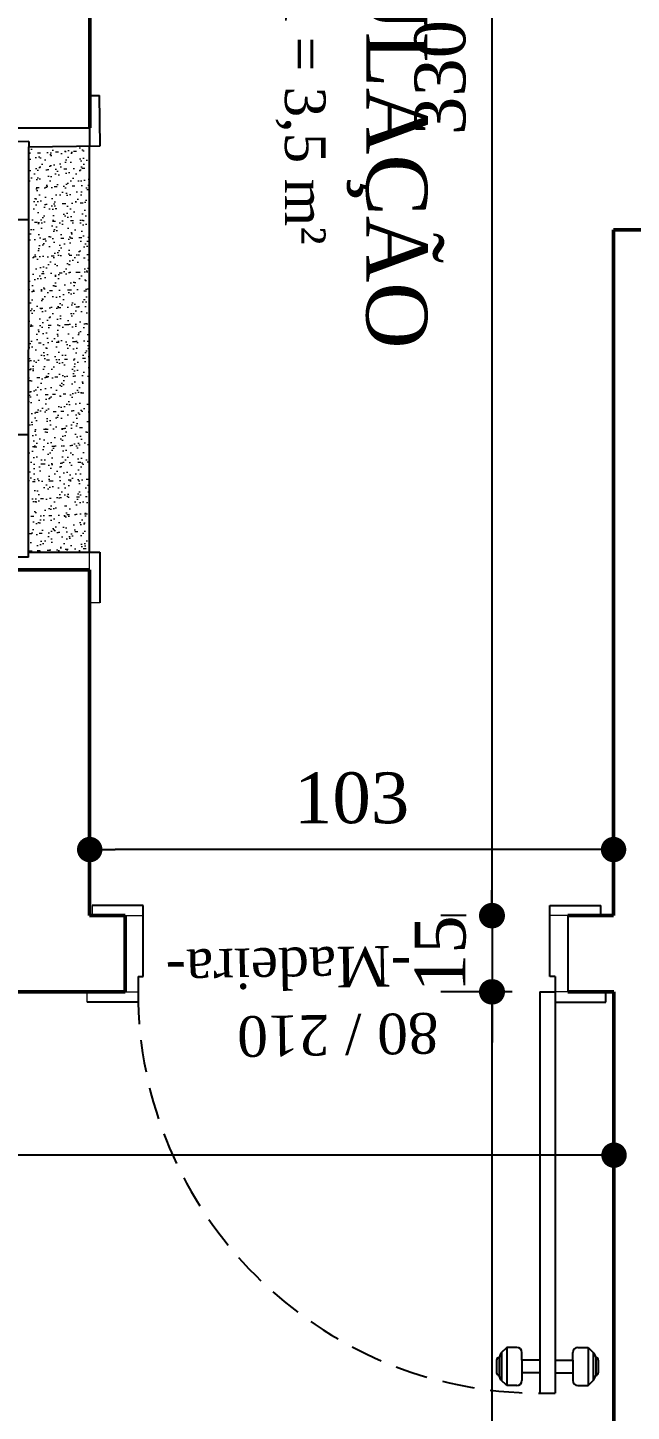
# Model space of a CAD drawing. Header units: centimetres. Extents: x -48696 to 156237, y -5617 to 29024.
# Drawn here: x -19389.6 to -19270.9, y 19826.3 to 20098.7 of the extents above; entities that cross this region are included whole.
import ezdxf

# ---------------------------------------------------------------- set-up
doc = ezdxf.new("R2010")
doc.units = ezdxf.units.CM
doc.linetypes.add('HIDDEN', pattern=[9.525, 6.35, -3.175])
doc.layers.add('A0 BV', color=7, linetype='Continuous', plot=False)
for name, color, linetype in [('ACESSORIOS', 2, 'Continuous'), ('Piso', 55, 'Continuous'), ('PN010', 1, 'Continuous'), ('PORTAS', 3, 'Continuous'), ('Portas-Cotas', 2, 'Continuous'), ('Portas-Projeção', 55, 'HIDDEN')]:
    doc.layers.add(name, color=color, linetype=linetype)
for name, color, linetype, lineweight in [('Parede Baixa', 5, 'Continuous', 50), ('Pisos Externos', 15, 'Continuous', 9), ('Portas - Janelas', 2, 'Continuous', 20)]:
    doc.layers.add(name, color=color, linetype=linetype, lineweight=lineweight)
doc.styles.add('Valéria', font='romantic.ttf', dxfattribs={"height": 10})
doc.dimstyles.new('Cota - 50', dxfattribs={"dimtxt": 10, "dimasz": 5, "dimexe": 10, "dimexo": 20, "dimgap": 5, "dimtad": 1, "dimtxsty": 'Valéria', "dimblk": 'DOT', "dimcen": 0, "dimclrd": 12, "dimclre": 12, "dimclrt": 2, "dimazin": 2, "dimtfac": 1, "dimtix": 1, "dimtmove": 0, "dimatfit": 3, "dimldrblk": 'DOT', "dimfxl": 1, "dimarcsym": 0})

# ---------------------------------------------------------------- blocks, each defined once
blk = doc.blocks.new('_Dot')
at = {"color": 0, "linetype": 'ByBlock', "lineweight": -2}
blk.add_line((-0.5, 0), (-1, 0), dxfattribs=at)
at = {"color": 0, "linetype": 'ByBlock', "const_width": 0.5}
blk.add_lwpolyline([(-0.25, 0, 1), (0.25, 0, 1)], format="xyb", close=True, dxfattribs=at)
blk = doc.blocks.new('*D966')
at = {"color": 12, "lineweight": -2, "transparency": 16777216}
for p, q in [((-19407.35, 20088.95), (-19432.12, 20088.95)), ((-19422.12, 20083.95), (-19422.12, 19928.95)), ((-19407.22, 19923.95), (-19432.12, 19923.95))]:
    blk.add_line(p, q, dxfattribs=at)
at = {"layer": 'Defpoints', "color": 0, "transparency": 16777216}
for p in [(-19387.35, 20088.95), (-19422.12, 19923.95), (-19387.22, 19923.95)]:
    blk.add_point(p, dxfattribs=at)
at = {"color": 12, "lineweight": -2, "transparency": 16777216, "xscale": 5, "yscale": 5, "zscale": 5}
for p, rotation in [((-19422.12, 20088.95), 90), ((-19422.12, 19923.95), 270)]:
    blk.add_blockref('_Dot', p, dxfattribs=dict(at, rotation=rotation))
at = {"color": 2, "transparency": 16777216, "insert": (-19432.31, 20006.45), "char_height": 10, "attachment_point": 5, "rotation": 90, "style": 'Valéria'}
blk.add_mtext('165', dxfattribs=at)
blk = doc.blocks.new('*D967')
at = {"color": 12, "lineweight": -2, "transparency": 16777216}
for p, q in [((-19619.27, 19893.89), (-19619.27, 19866.74)), ((-19274.27, 19888.89), (-19274.27, 19866.74)), ((-19279.27, 19876.74), (-19614.27, 19876.74))]:
    blk.add_line(p, q, dxfattribs=at)
at = {"layer": 'Defpoints', "color": 0, "transparency": 16777216}
for p in [(-19619.27, 19913.89), (-19274.27, 19908.89), (-19619.27, 19876.74)]:
    blk.add_point(p, dxfattribs=at)
at = {"color": 12, "lineweight": -2, "transparency": 16777216, "xscale": 5, "yscale": 5, "zscale": 5, "rotation": 180}
blk.add_blockref('_Dot', (-19619.27, 19876.74), dxfattribs=at)
at = {"color": 12, "lineweight": -2, "transparency": 16777216, "xscale": 5, "yscale": 5, "zscale": 5}
blk.add_blockref('_Dot', (-19274.27, 19876.74), dxfattribs=at)
at = {"color": 2, "transparency": 16777216, "insert": (-19446.77, 19886.93), "char_height": 10, "attachment_point": 5, "style": 'Valéria'}
blk.add_mtext('345', dxfattribs=at)
blk = doc.blocks.new('*D968')
at = {"color": 12, "lineweight": -2, "transparency": 16777216}
for p, q in [((-19377.36, 19943.89), (-19377.36, 19946.9)), ((-19274.36, 19943.89), (-19274.36, 19946.9)), ((-19279.36, 19936.9), (-19372.36, 19936.9))]:
    blk.add_line(p, q, dxfattribs=at)
at = {"layer": 'Defpoints', "color": 0, "transparency": 16777216}
for p in [(-19377.36, 19936.9), (-19377.36, 19923.89), (-19274.36, 19923.89)]:
    blk.add_point(p, dxfattribs=at)
at = {"color": 12, "lineweight": -2, "transparency": 16777216, "xscale": 5, "yscale": 5, "zscale": 5, "rotation": 180}
blk.add_blockref('_Dot', (-19377.36, 19936.9), dxfattribs=at)
at = {"color": 12, "lineweight": -2, "transparency": 16777216, "xscale": 5, "yscale": 5, "zscale": 5}
blk.add_blockref('_Dot', (-19274.36, 19936.9), dxfattribs=at)
at = {"color": 2, "transparency": 16777216, "insert": (-19325.86, 19947.02), "char_height": 10, "attachment_point": 5, "style": 'Valéria'}
blk.add_mtext('103', dxfattribs=at)
blk = doc.blocks.new('*D1188')
at = {"layer": 'A0 BV', "color": 12, "lineweight": -2, "transparency": 16777216}
for p, q in [((-19312.29, 20253.89), (-19308.32, 20253.89)), ((-19298.32, 20248.89), (-19298.32, 19928.89)), ((-19303.36, 19923.89), (-19308.32, 19923.89))]:
    blk.add_line(p, q, dxfattribs=at)
at = {"layer": 'Defpoints', "color": 0, "transparency": 16777216}
for p in [(-19292.29, 20253.89), (-19298.32, 19923.89), (-19283.36, 19923.89)]:
    blk.add_point(p, dxfattribs=at)
at = {"layer": 'A0 BV', "color": 12, "lineweight": -2, "transparency": 16777216, "xscale": 5, "yscale": 5, "zscale": 5}
for p, rotation in [((-19298.32, 20253.89), 90), ((-19298.32, 19923.89), 270)]:
    blk.add_blockref('_Dot', p, dxfattribs=dict(at, rotation=rotation))
at = {"layer": 'A0 BV', "color": 2, "transparency": 16777216, "insert": (-19308.43, 20088.89), "char_height": 10, "attachment_point": 5, "rotation": 90, "style": 'Valéria'}
blk.add_mtext('330', dxfattribs=at)
blk = doc.blocks.new('*D1189')
at = {"layer": 'A0 BV', "color": 12, "lineweight": -2, "transparency": 16777216}
for p, q in [((-19298.21, 19928.89), (-19298.21, 19933.89)), ((-19303.36, 19923.89), (-19308.21, 19923.89)), ((-19298.21, 19923.89), (-19298.21, 19908.89)), ((-19303.36, 19908.89), (-19308.21, 19908.89)), ((-19298.21, 19903.89), (-19298.21, 19898.89))]:
    blk.add_line(p, q, dxfattribs=at)
at = {"layer": 'Defpoints', "color": 0, "transparency": 16777216}
for p in [(-19283.36, 19923.89), (-19298.21, 19908.89), (-19283.36, 19908.89)]:
    blk.add_point(p, dxfattribs=at)
at = {"layer": 'A0 BV', "color": 12, "lineweight": -2, "transparency": 16777216, "xscale": 5, "yscale": 5, "zscale": 5}
for p, rotation in [((-19298.21, 19923.89), 270), ((-19298.21, 19908.89), 90)]:
    blk.add_blockref('_Dot', p, dxfattribs=dict(at, rotation=rotation))
at = {"layer": 'A0 BV', "color": 2, "transparency": 16777216, "insert": (-19308.4, 19916.39), "char_height": 10, "attachment_point": 5, "rotation": 90, "style": 'Valéria'}
blk.add_mtext('15', dxfattribs=at)
blk = doc.blocks.new('*D1190')
at = {"layer": 'A0 BV', "color": 12, "lineweight": -2, "transparency": 16777216}
for p, q in [((-19294.27, 19908.89), (-19308.32, 19908.89)), ((-19298.32, 19903.89), (-19298.32, 19638.89)), ((-19294.35, 19633.89), (-19308.32, 19633.89))]:
    blk.add_line(p, q, dxfattribs=at)
at = {"layer": 'Defpoints', "color": 0, "transparency": 16777216}
for p in [(-19274.27, 19908.89), (-19298.32, 19633.89), (-19274.35, 19633.89)]:
    blk.add_point(p, dxfattribs=at)
at = {"layer": 'A0 BV', "color": 12, "lineweight": -2, "transparency": 16777216, "xscale": 5, "yscale": 5, "zscale": 5}
for p, rotation in [((-19298.32, 19908.89), 90), ((-19298.32, 19633.89), 270)]:
    blk.add_blockref('_Dot', p, dxfattribs=dict(at, rotation=rotation))
at = {"layer": 'A0 BV', "color": 2, "transparency": 16777216, "insert": (-19308.51, 19771.39), "char_height": 10, "attachment_point": 5, "rotation": 90, "style": 'Valéria'}
blk.add_mtext('275', dxfattribs=at)

msp = doc.modelspace()

# ---------------------------------------------------------------- hatches: boundary and pattern name
at = {"layer": 'Piso'}
h = msp.add_hatch(dxfattribs=at)
h.set_pattern_fill('ANSI37', color=256, scale=13.333333, angle=-45)
h.set_pattern_definition([(360, (-38279.656, 1180.254), (3e-14, 42.33333), []), (90, (-38279.656, 1180.254), (-42.33333, 3e-14), [])])
h.paths.add_polyline_path([(-19392.3814, 19983.91707), (-19392.37906, 19984.45304), (-19394.37906, 19984.45304), (-19394.26532, 19994.45167), (-19389.37906, 19994.45167), (-19389.3273, 20076.27401), (-19392.32746, 20076.27591), (-19392.29782, 20073.24482), (-19464.79436, 20072.53593), (-19464.76013, 20069.03609), (-19461.84426, 20069.0336), (-19461.84728, 20065.48529), (-19463.69071, 20064.21048), (-19463.69071, 20063.44568), (-19467.7444, 20063.44568), (-19467.80608, 20064.24935), (-19470.09001, 20065.8797), (-19469.85792, 20069.49502), (-19467.26001, 20069.01165), (-19467.29424, 20072.51148), (-19471.29404, 20072.47237), (-19471.32338, 20075.47223), (-19467.32357, 20075.51134), (-19467.32357, 20079.01151), (-19470.07245, 20079.01151), (-19470.07245, 20082.75359), (-19467.73108, 20084.67034), (-19464.57904, 20084.26239), (-19462.01064, 20082.50003), (-19462.01064, 20078.97943), (-19464.85791, 20079.03562), (-19464.82369, 20075.53578), (-19394.32706, 20076.22512), (-19394.32706, 20086.22465), (-19392.35165, 20086.22465), (-19392.35165, 20088.95304), (-19532.22148, 20088.92774), (-19532.26947, 19923.88907), (-19530.49788, 19923.88907), (-19530.49788, 19928.11707), (-19528.51682, 19928.53786), (-19527.42046, 19929.30377), (-19510.94221, 19929.3336), (-19510.94221, 19926.3355), (-19513.54477, 19926.83532), (-19526.23121, 19928.11707), (-19526.23121, 19923.88907), (-19509.18782, 19923.88907), (-19508.716, 19930.52823), (-19505.11574, 19931.29144), (-19505.11574, 19932.48614), (-19522.48491, 19932.48614), (-19523.39369, 19994.12064), (-19480.56873, 19991.44338), (-19483.4799, 19932.48614), (-19500.84907, 19932.48614), (-19500.84907, 19930.80051), (-19496.81401, 19930.38939), (-19494.49921, 19923.88907), (-19467.21128, 19923.88907), (-19467.21128, 19983.91707)])
edge = h.paths.add_edge_path()
edge.add_line((-19619.22939, 19923.88907), (-19619.22939, 20088.95304))
edge.add_line((-19619.22939, 20088.95304), (-19539.22148, 20088.92978))
edge.add_line((-19539.22148, 20088.92978), (-19539.22148, 19923.88907))
edge.add_line((-19539.22148, 19923.88907), (-19570.94286, 19923.88907))
edge.add_line((-19570.94286, 19923.88907), (-19570.94286, 19926.08148))
edge.add_line((-19570.94286, 19926.08148), (-19577.70755, 19925.43007))
edge.add_line((-19577.70755, 19925.43007), (-19577.70755, 19928.06149))
edge.add_line((-19577.70755, 19928.06149), (-19578.21586, 19934.80905))
edge.add_line((-19578.21586, 19934.80905), (-19579.34286, 19934.80905))
edge.add_line((-19579.34286, 19934.80905), (-19579.34286, 19963.03538))
edge.add_line((-19579.34286, 19963.03538), (-19566.7712, 19963.03538))
edge.add_line((-19566.7712, 19963.03538), (-19566.7712, 19993.71726))
edge.add_line((-19566.7712, 19993.71726), (-19597.51453, 19993.71726))
edge.add_line((-19597.51453, 19993.71726), (-19597.51453, 19963.03538))
edge.add_line((-19597.51453, 19963.03538), (-19584.94286, 19963.03538))
edge.add_line((-19584.94286, 19963.03538), (-19584.94286, 19934.80905))
edge.add_line((-19584.94286, 19934.80905), (-19586.06986, 19934.80905))
edge.add_line((-19586.06986, 19934.80905), (-19586.06986, 19930.79924))
edge.add_line((-19586.06986, 19930.79924), (-19586.57818, 19928.06149))
edge.add_line((-19586.57818, 19928.06149), (-19586.57818, 19925.43007))
edge.add_line((-19586.57818, 19925.43007), (-19592.5358, 19925.42554))
edge.add_line((-19592.5358, 19925.42554), (-19592.98567, 19925.4544))
edge.add_line((-19592.98567, 19925.4544), (-19593.34286, 19923.88907))
edge.add_line((-19593.34286, 19923.88907), (-19619.27238, 19923.88907))
at = {"layer": 'Pisos Externos'}
h = msp.add_hatch(dxfattribs=at)
h.set_pattern_fill('AR-SAND', color=256, scale=0.05, angle=45)
h.set_pattern_definition([(82.5, (-38279.6564, 1180.2537), (-1.78690674, 1.67376745), [0, -1.9304, 0, -2.159, 0, -2.06375]), (52.5, (-38279.6564, 1180.2537), (-0.94505464, 4.12366426), [0, -1.0414, 0, -1.7399, 0, -0.66675]), (12.5, (-38280.761, 1179.1492), (2.79149913, 2.80166156), [0, -0.635, 0, -2.286, 0, -2.9845]), (2.5, (-38280.761, 1179.149), (1.91140555, 3.4877539), [0, -0.3175, 0, -1.4986, 0, -1.7145])])
h.paths.add_polyline_path([(-19377.37906, 19995.45304), (-19377.37906, 20075.3908), (-19389.31752, 20075.27406), (-19389.37906, 19995.45304)])

# ---------------------------------------------------------------- linework, layer by layer
at = {"color": 5}
for p, q in [((-19392.35376, 20078.95304), (-19377.35085, 20078.95304)), ((-19283.36251, 19923.88907), (-19283.36251, 19908.88907))]:
    msp.add_line(p, q, dxfattribs=at)
at = {"layer": 'ACESSORIOS'}
msp.add_line((-19275.86251, 19906.88907), (-19275.86251, 19908.88907), dxfattribs=at)
at = {"layer": 'Parede Baixa'}
for p, q in [((-19377.35085, 20078.95304), (-19377.35085, 20103.95304)), ((-19274.36396, 19923.88907), (-19274.36396, 20058.88907)), ((-19274.36396, 20058.88907), (-19259.2302, 20058.88907)), ((-19377.37906, 19991.95304), (-19392.37906, 19991.95304)), ((-19377.37906, 19991.95304), (-19377.39885, 19923.88907)), ((-19370.36251, 19923.88907), (-19377.39885, 19923.89112)), ((-19370.36251, 19923.88907), (-19370.36251, 19908.88907)), ((-19274.36396, 19923.88907), (-19283.36251, 19923.88907)), ((-19370.36251, 19908.88907), (-19619.27383, 19908.88907)), ((-19274.27382, 19908.88907), (-19283.36251, 19908.88907)), ((-19274.27382, 19908.88907), (-19274.35379, 19633.85563))]:
    msp.add_line(p, q, dxfattribs=at)
at = {"layer": 'PN010'}
for p, q in [((-19389.37906, 19995.45304), (-19389.31752, 20075.27406)), ((-19377.37906, 19995.45304), (-19377.37906, 20075.34191))]:
    msp.add_line(p, q, dxfattribs=at)
at = {"layer": 'PORTAS', "color": 2, "linetype": 'Continuous'}
for p, q in [((-19377.41273, 20085.34203), (-19375.41282, 20085.36159)), ((-19375.31552, 20075.41098), (-19375.41282, 20085.36159)), ((-19389.3273, 20076.27401), (-19392.32715, 20076.24468)), ((-19389.3273, 20076.27401), (-19389.31752, 20075.27406)), ((-19389.31752, 20075.27406), (-19375.31552, 20075.41098)), ((-19389.37906, 19994.45304), (-19394.37906, 19994.45304)), ((-19389.37906, 19995.45304), (-19375.37906, 19995.45304)), ((-19389.37906, 19994.45304), (-19389.37906, 19995.45304)), ((-19375.37906, 19995.45304), (-19375.37906, 19985.45159)), ((-19366.86251, 19925.88907), (-19376.86251, 19925.88907)), ((-19366.86251, 19911.88907), (-19366.86251, 19925.88907)), ((-19286.86251, 19911.88907), (-19286.86251, 19925.88907)), ((-19286.86251, 19925.88907), (-19276.86251, 19925.88907)), ((-19276.86251, 19923.88907), (-19276.86251, 19925.88907)), ((-19367.86251, 19911.88907), (-19366.86251, 19911.88907)), ((-19367.86251, 19911.88907), (-19367.86251, 19906.88907)), ((-19285.86251, 19911.88907), (-19286.86251, 19911.88907)), ((-19285.86251, 19911.88907), (-19285.86251, 19908.88907)), ((-19367.86251, 19906.88907), (-19377.86251, 19906.88907)), ((-19288.86251, 19908.88907), (-19288.86251, 19829.88907)), ((-19288.86251, 19908.88907), (-19285.86251, 19908.88907)), ((-19285.86251, 19908.88907), (-19285.86251, 19829.88907)), ((-19285.86251, 19906.88907), (-19275.86251, 19906.88907)), ((-19295.36251, 19838.88907), (-19296.50895, 19837.74262)), ((-19295.4304, 19838.82118), (-19295.36251, 19838.75329)), ((-19295.36251, 19838.88907), (-19295.36251, 19831.38907)), ((-19293.36251, 19838.88907), (-19295.36251, 19838.88907)), ((-19281.36251, 19838.88907), (-19279.36251, 19838.88907)), ((-19279.36251, 19838.88907), (-19279.36251, 19831.38907)), ((-19279.36251, 19838.88907), (-19278.21606, 19837.74262)), ((-19279.29462, 19838.82118), (-19279.36251, 19838.75329)), ((-19297.36251, 19836.38907), (-19297.36251, 19833.88907)), ((-19296.50895, 19837.74262), (-19296.86251, 19836.88907)), ((-19296.86251, 19836.88907), (-19296.86251, 19833.38907)), ((-19296.36251, 19837.88907), (-19296.36251, 19832.38907)), ((-19292.36251, 19836.38907), (-19292.36251, 19837.88907)), ((-19288.86251, 19836.38907), (-19292.36251, 19836.38907)), ((-19292.36251, 19836.38907), (-19292.36251, 19833.88907)), ((-19285.86251, 19836.38907), (-19282.36251, 19836.38907)), ((-19282.36251, 19836.38907), (-19282.36251, 19837.88907)), ((-19282.36251, 19836.38907), (-19282.36251, 19833.88907)), ((-19278.36251, 19837.88907), (-19278.36251, 19832.38907)), ((-19278.21606, 19837.74262), (-19277.86251, 19836.88907)), ((-19277.86251, 19836.88907), (-19277.86251, 19833.38907)), ((-19277.36251, 19836.38907), (-19277.36251, 19833.88907)), ((-19296.50895, 19832.53552), (-19296.86251, 19833.38907)), ((-19288.86251, 19833.88907), (-19292.36251, 19833.88907)), ((-19292.36251, 19833.88907), (-19292.36251, 19832.38907)), ((-19285.86251, 19833.88907), (-19282.36251, 19833.88907)), ((-19282.36251, 19833.88907), (-19282.36251, 19832.38907)), ((-19278.21606, 19832.53552), (-19277.86251, 19833.38907)), ((-19295.36251, 19831.38907), (-19296.50895, 19832.53552)), ((-19293.36251, 19831.38907), (-19295.36251, 19831.38907)), ((-19281.36251, 19831.38907), (-19279.36251, 19831.38907)), ((-19279.36251, 19831.38907), (-19278.21606, 19832.53552)), ((-19288.86251, 19829.88907), (-19285.86251, 19829.88907))]:
    msp.add_line(p, q, dxfattribs=at)
for centre, radius, start, end in [((-19293.36251, 19837.88907), 1, 0, 90), ((-19281.36251, 19837.88907), 1, 90, 180), ((-19296.86251, 19836.38907), 0.5, 90, 180), ((-19277.86251, 19836.38907), 0.5, 0, 90), ((-19296.86251, 19833.88907), 0.5, 180, 270), ((-19277.86251, 19833.88907), 0.5, 270, 0), ((-19293.36251, 19832.38907), 1, 270, 0), ((-19281.36251, 19832.38907), 1, 180, 270)]:
    msp.add_arc(centre, radius, start, end, dxfattribs=at)
at = {"layer": 'Portas - Janelas'}
for p, q in [((-19377.37906, 19991.95159), (-19377.37906, 19995.45159)), ((-19375.37906, 19985.45159), (-19377.35189, 19985.44789)), ((-19376.86251, 19925.88907), (-19376.86621, 19923.91624)), ((-19370.36251, 19923.88907), (-19366.86251, 19923.88907)), ((-19283.36251, 19923.88907), (-19286.86251, 19923.88907)), ((-19377.86251, 19906.88907), (-19377.86251, 19908.88907)), ((-19370.36251, 19908.88907), (-19367.86251, 19908.88907)), ((-19283.36251, 19908.88907), (-19285.86251, 19908.88907))]:
    msp.add_line(p, q, dxfattribs=at)
at = {"layer": 'Portas-Cotas'}
msp.add_line((-19377.31495, 20075.34251), (-19377.35085, 20078.95304), dxfattribs=at)
at = {"layer": 'Portas-Projeção'}
msp.add_arc((-19288.86251, 19908.88907), 79, 180, 270, dxfattribs=at)

# ---------------------------------------------------------------- texts
at = {"layer": 'Portas-Cotas', "style": 'Valéria'}
for s, insert, char_height, attachment_point, rotation in [('CIRCULAÇÃO\\P{\\H0.6667x;ÁREA = 3,5 m²}', (-19310.96376, 20094.41337), 12, 2, 270), ('\\pxi-2.3669;80 / 210\\P\\pi0;-Madeira-', (-19338.14631, 19906.96747), 8, 5, 181.0238936)]:
    msp.add_mtext(s, dxfattribs=dict(at, insert=insert, char_height=char_height, attachment_point=attachment_point, rotation=rotation))

# ---------------------------------------------------------------- dimensions: what is measured, and where the dimension line sits
dim = msp.add_linear_dim(base=(-19422.12165, 19923.95304), p1=(-19387.35085, 20088.95304), p2=(-19387.22095, 19923.95304), angle=270, dimstyle='Cota - 50')
dim.commit()
dim.dimension.update_dxf_attribs({"geometry": '*D966', "text_midpoint": (-19432.31396, 20006.45304)})
for base, p1, p2, picture, middle in [((-19377.36396, 19936.90494), (-19274.36396, 19923.88907), (-19377.36396, 19923.88907), '*D968', (-19325.86396, 19947.01589)), ((-19619.27238, 19876.73889), (-19274.27382, 19908.88907), (-19619.27238, 19913.88907), '*D967', (-19446.7731, 19886.9312))]:
    dim = msp.add_linear_dim(base=base, p1=p1, p2=p2, dimstyle='Cota - 50')
    dim.commit()
    dim.dimension.update_dxf_attribs({"geometry": picture, "text_midpoint": middle})
at = {"layer": 'A0 BV'}
for base, p1, p2, picture, middle in [((-19298.32032, 19923.88907), (-19292.29241, 20253.88907), (-19283.36251, 19923.88907), '*D1188', (-19308.43127, 20088.88907)), ((-19298.21219, 19908.88907), (-19283.36251, 19923.88907), (-19283.36251, 19908.88907), '*D1189', (-19308.4045, 19916.38907))]:
    dim = msp.add_linear_dim(base=base, p1=p1, p2=p2, angle=270, dimstyle='Cota - 50', override={"dimtmove": 1}, dxfattribs=at)
    dim.commit()
    dim.dimension.update_dxf_attribs({"geometry": picture, "text_midpoint": middle})
dim = msp.add_linear_dim(base=(-19298.32032, 19633.88908), p1=(-19274.27382, 19908.88907), p2=(-19274.35378, 19633.88908), angle=270, dimstyle='Cota - 50', dxfattribs=at)
dim.commit()
dim.dimension.update_dxf_attribs({"geometry": '*D1190', "text_midpoint": (-19308.51263, 19771.38908)})

doc.saveas('drawing.dxf')
